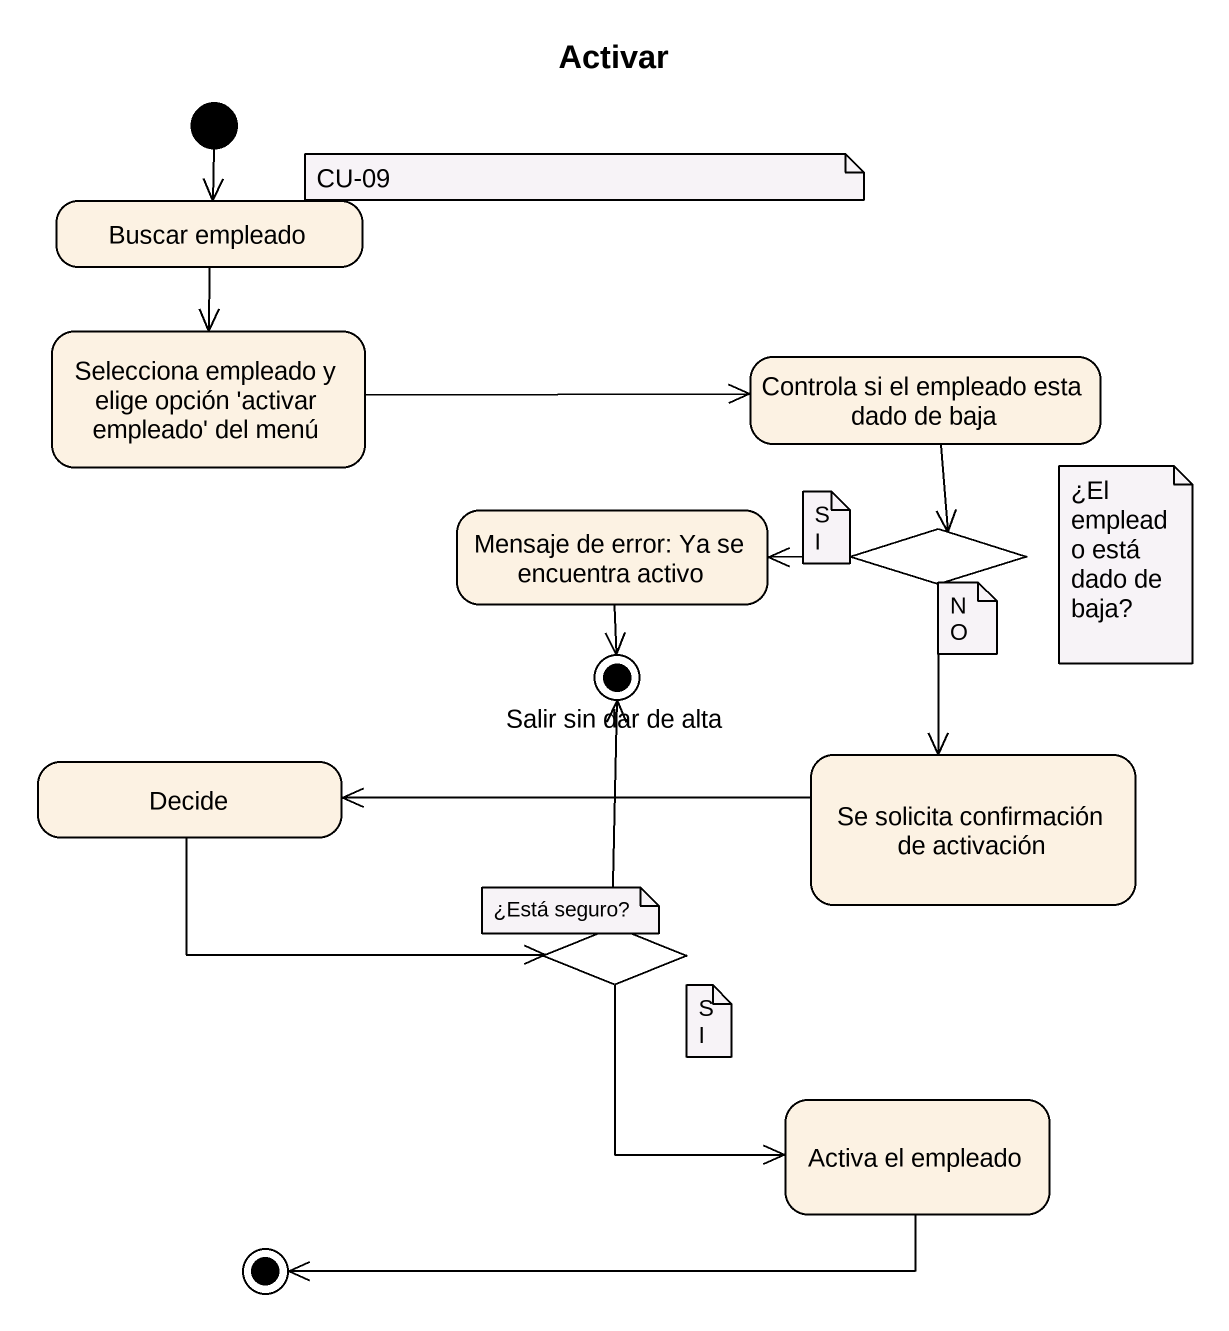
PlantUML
@startuml
title Activar
hide empty description
state "Buscar empleado" as Buscar_empleado
state "Selecciona empleado y elige opción 'activar empleado' del menú" as Selecciona_empleado_y_elige
state "Controla si el empleado esta dado de baja" as Controla_si_el_empleado
state "Mensaje de error: Ya se encuentra activo" as Mensaje_de_error_Ya_se
state choice1 <<choice>>
state "Salir sin dar de alta" as Salir_sin_dar_de_alta <<end>>
state Decide
state "Se solicita confirmación de activación" as Se_solicita_confirmación_de
state choice2 <<choice>>
state "Activa el empleado" as Activa_el_empleado
state final1 <<end>>
[*] --> Buscar_empleado
Buscar_empleado --> Selecciona_empleado_y_elige
Selecciona_empleado_y_elige -right-> Controla_si_el_empleado
Controla_si_el_empleado --> choice1
Mensaje_de_error_Ya_se --> Salir_sin_dar_de_alta
choice1 -left-> Mensaje_de_error_Ya_se
choice1 --> Se_solicita_confirmación_de
Decide -right-> choice2
Se_solicita_confirmación_de -left-> Decide
choice2 -up-> Salir_sin_dar_de_alta
choice2 --> Activa_el_empleado
Activa_el_empleado -left-> final1
note as N1
  CU-09
end note
note as N2
  SI
end note
note as N3
  ¿El empleado está dado de baja?
end note
note as N4
  NO
end note
note as N5
  ¿Está seguro?
end note
note as N6
  SI
end note
@enduml
